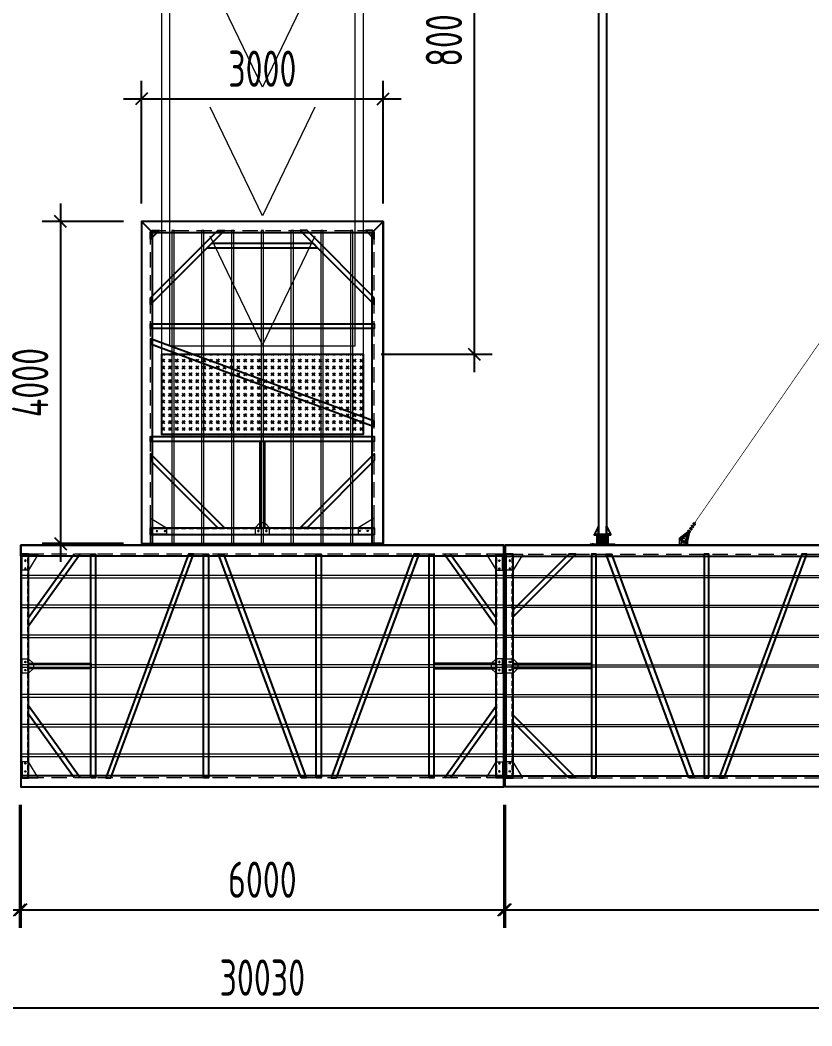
# Model space of a CAD drawing. Header units: millimetres. Extents: x 136606 to 1229059, y 82794 to 127566.
# Drawn here: x 491739 to 501569, y 101918 to 114409 of the extents above; entities that cross this region are included whole.
import ezdxf

# ---------------------------------------------------------------- set-up
doc = ezdxf.new("R2010")
doc.units = ezdxf.units.MM
for name, pattern in [('CENTER', [0.6, 0.375, -0.075, 0.075, -0.075]), ('CENTER2', [28.575, 19.05, -3.175, 3.175, -3.175]), ('HIDDEN', [9.525, 6.35, -3.175])]:
    doc.linetypes.add(name, pattern=pattern)
for name, color, linetype in [('0 @ 1', 7, 'Continuous'), ('HR-pontoon', 161, 'Continuous'), ('粗实线', 7, 'Continuous'), ('连接端梁', 130, 'Continuous'), ('铝横梁', 220, 'Continuous')]:
    doc.layers.add(name, color=color, linetype=linetype)
for name, color, linetype, lineweight in [('加强板', 140, 'Continuous', 18), ('扣板', 7, 'Continuous', 9), ('抱桩器', 1, 'Continuous', 18), ('虚线', 1, 'CENTER2', 0), ('铝龙骨', 7, 'Continuous', 9)]:
    doc.layers.add(name, color=color, linetype=linetype, lineweight=lineweight)
doc.styles.add('hztxt', font='ros1.shx', dxfattribs={"width": 0.8, "bigfont": 'hztxt.shx'})
doc.dimstyles.new('DIM-150', dxfattribs={"dimscale": 150, "dimtxt": 3, "dimasz": 1, "dimexe": 1.5, "dimexo": 1.5, "dimgap": 1, "dimtad": 1, "dimdec": 1, "dimdsep": 46, "dimtxsty": 'hztxt', "dimblk": 'OBLIQUE', "dimcen": 0, "dimdle": 1.5, "dimclrd": 9, "dimclre": 9, "dimclrt": 2, "dimadec": 1, "dimazin": 0, "dimtfac": 1, "dimtdec": 1, "dimtix": 1, "dimtmove": 2, "dimatfit": 3, "dimldrblk": 'ARCHTICK', "dimfxl": 10, "dimtolj": 1, "dimtzin": 0, "dimarcsym": 1})
pattern_1 = [(40.81217054, (-1416366.4012, -675349.6259), (-1.4525846328, 1.682112997), []), (130.81217054, (-1416366.4012, -675349.6259), (-4.5872822625, 1.9116413612), [5.55625, -3.33375])]
pattern_2 = [(40.81217054, (-1423212.2177, -670898.807), (-1.4525846328, 1.682112997), []), (130.81217054, (-1423212.2177, -670898.807), (-4.5872822625, 1.9116413612), [5.55625, -3.33375])]

# ---------------------------------------------------------------- blocks, each defined once
blk = doc.blocks.new('_Oblique')
at = {"color": 0, "linetype": 'ByBlock', "lineweight": -2}
blk.add_line((-0.5, -0.5), (0.5, 0.5), dxfattribs=at)
blk = doc.blocks.new('*D527')
at = {"color": 9, "lineweight": -2, "transparency": 16777216}
for p, q in [((493246, 112132), (493246, 113655)), ((496246, 112132), (496246, 113655)), ((493021, 113430), (496471, 113430))]:
    blk.add_line(p, q, dxfattribs=at)
at = {"layer": 'Defpoints', "color": 0, "transparency": 16777216}
for p in [(496246, 113430), (493246, 111907), (496246, 111907)]:
    blk.add_point(p, dxfattribs=at)
at = {"color": 9, "lineweight": -2, "transparency": 16777216, "xscale": 150, "yscale": 150, "zscale": 150, "rotation": 180}
blk.add_blockref('_Oblique', (493246, 113430), dxfattribs=at)
at = {"color": 9, "lineweight": -2, "transparency": 16777216, "xscale": 150, "yscale": 150, "zscale": 150}
blk.add_blockref('_Oblique', (496246, 113430), dxfattribs=at)
at = {"color": 2, "transparency": 16777216, "insert": (494746, 113805), "char_height": 450, "attachment_point": 5, "style": 'hztxt'}
blk.add_mtext('\\A1;3000', dxfattribs=at)
blk = doc.blocks.new('_ArchTick')
at = {"color": 0, "linetype": 'ByBlock', "const_width": 0.15}
blk.add_lwpolyline([(-0.5, -0.5), (0.5, 0.5)], dxfattribs=at)
blk = doc.blocks.new('*D528')
at = {"color": 9, "lineweight": -2, "transparency": 16777216}
for p, q in [((492239, 112132), (492239, 107682)), ((493021, 111907), (492014, 111907)), ((493021, 107907), (492014, 107907))]:
    blk.add_line(p, q, dxfattribs=at)
at = {"layer": 'Defpoints', "color": 0, "transparency": 16777216}
for p in [(493246, 111907), (492239, 107907), (493246, 107907)]:
    blk.add_point(p, dxfattribs=at)
at = {"color": 9, "lineweight": -2, "transparency": 16777216, "xscale": 150, "yscale": 150, "zscale": 150}
for p, rotation in [((492239, 111907), 90), ((492239, 107907), 270)]:
    blk.add_blockref('_Oblique', p, dxfattribs=dict(at, rotation=rotation))
at = {"color": 2, "transparency": 16777216, "insert": (491864, 109907), "char_height": 450, "attachment_point": 5, "rotation": 90, "style": 'hztxt'}
blk.add_mtext('\\A1;4000', dxfattribs=at)
blk = doc.blocks.new('*D550')
at = {"color": 9, "lineweight": -2, "transparency": 16777216}
for p, q in [((479731, 104662), (479731, 101918)), ((509761, 104662), (509761, 101918)), ((479506, 102143), (509986, 102143))]:
    blk.add_line(p, q, dxfattribs=at)
at = {"layer": 'Defpoints', "color": 0, "transparency": 16777216}
for p in [(479731, 104887), (509761, 104887), (509761, 102143)]:
    blk.add_point(p, dxfattribs=at)
at = {"color": 9, "lineweight": -2, "transparency": 16777216, "xscale": 150, "yscale": 150, "zscale": 150, "rotation": 180}
blk.add_blockref('_Oblique', (479731, 102143), dxfattribs=at)
at = {"color": 9, "lineweight": -2, "transparency": 16777216, "xscale": 150, "yscale": 150, "zscale": 150}
blk.add_blockref('_Oblique', (509761, 102143), dxfattribs=at)
at = {"color": 2, "transparency": 16777216, "insert": (494746, 102518), "char_height": 450, "attachment_point": 5, "style": 'hztxt'}
blk.add_mtext('\\A1;30030', dxfattribs=at)
blk = doc.blocks.new('*D551')
at = {"color": 9, "lineweight": -2, "transparency": 16777216}
for p, q in [((479731, 104662), (479731, 103134)), ((491731, 104662), (491731, 103134)), ((479506, 103359), (491956, 103359))]:
    blk.add_line(p, q, dxfattribs=at)
at = {"layer": 'Defpoints', "color": 0, "transparency": 16777216}
for p in [(479731, 104887), (491731, 104887), (491731, 103359)]:
    blk.add_point(p, dxfattribs=at)
at = {"color": 9, "lineweight": -2, "transparency": 16777216, "xscale": 150, "yscale": 150, "zscale": 150, "rotation": 180}
blk.add_blockref('_Oblique', (479731, 103359), dxfattribs=at)
at = {"color": 9, "lineweight": -2, "transparency": 16777216, "xscale": 150, "yscale": 150, "zscale": 150}
blk.add_blockref('_Oblique', (491731, 103359), dxfattribs=at)
at = {"color": 2, "transparency": 16777216, "insert": (485731, 103734), "char_height": 450, "attachment_point": 5, "style": 'hztxt'}
blk.add_mtext('\\A1;12000', dxfattribs=at)
blk = doc.blocks.new('*D552')
at = {"color": 9, "lineweight": -2, "transparency": 16777216}
for p, q in [((491746, 104662), (491746, 103134)), ((497746, 104662), (497746, 103134)), ((491521, 103359), (497971, 103359))]:
    blk.add_line(p, q, dxfattribs=at)
at = {"layer": 'Defpoints', "color": 0, "transparency": 16777216}
for p in [(491746, 104887), (497746, 104887), (497746, 103359)]:
    blk.add_point(p, dxfattribs=at)
at = {"color": 9, "lineweight": -2, "transparency": 16777216, "xscale": 150, "yscale": 150, "zscale": 150, "rotation": 180}
blk.add_blockref('_Oblique', (491746, 103359), dxfattribs=at)
at = {"color": 9, "lineweight": -2, "transparency": 16777216, "xscale": 150, "yscale": 150, "zscale": 150}
blk.add_blockref('_Oblique', (497746, 103359), dxfattribs=at)
at = {"color": 2, "transparency": 16777216, "insert": (494746, 103734), "char_height": 450, "attachment_point": 5, "style": 'hztxt'}
blk.add_mtext('\\A1;6000', dxfattribs=at)
blk = doc.blocks.new('*D553')
at = {"color": 9, "lineweight": -2, "transparency": 16777216}
for p, q in [((497761, 104662), (497761, 103134)), ((509761, 104662), (509761, 103134)), ((497536, 103359), (509986, 103359))]:
    blk.add_line(p, q, dxfattribs=at)
at = {"layer": 'Defpoints', "color": 0, "transparency": 16777216}
for p in [(497761, 104887), (509761, 104887), (509761, 103359)]:
    blk.add_point(p, dxfattribs=at)
at = {"color": 9, "lineweight": -2, "transparency": 16777216, "xscale": 150, "yscale": 150, "zscale": 150, "rotation": 180}
blk.add_blockref('_Oblique', (497761, 103359), dxfattribs=at)
at = {"color": 9, "lineweight": -2, "transparency": 16777216, "xscale": 150, "yscale": 150, "zscale": 150}
blk.add_blockref('_Oblique', (509761, 103359), dxfattribs=at)
at = {"color": 2, "transparency": 16777216, "insert": (503761, 103734), "char_height": 450, "attachment_point": 5, "style": 'hztxt'}
blk.add_mtext('\\A1;12000', dxfattribs=at)
blk = doc.blocks.new('连接加强板')
at = {"layer": '加强板'}
blk.add_lwpolyline([(-194915, -559), (-194915, -359), (-195115, -479), (-195115, -559)], close=True, dxfattribs=at)
for centre in [(-195095, -519), (-194995, -519)]:
    blk.add_circle(centre, 9, dxfattribs=at)
blk = doc.blocks.new('*U639')
at = {"layer": '加强板', "rotation": 90.00000000000001}
blk.add_blockref('连接加强板', (-459, 195015), dxfattribs=at)
blk = doc.blocks.new('*U640')
at = {"color": 0, "linetype": 'ByBlock', "lineweight": -2, "transparency": 16777216}
blk.add_blockref('*U639', (0, 0), dxfattribs=at)
blk = doc.blocks.new('*U641')
at = {"layer": '加强板', "rotation": 90.00000000000001}
blk.add_blockref('连接加强板', (-459, 195015), dxfattribs=at)
blk = doc.blocks.new('*U642')
at = {"color": 0, "linetype": 'ByBlock', "lineweight": -2, "transparency": 16777216}
blk.add_blockref('*U641', (0, 0), dxfattribs=at)
blk = doc.blocks.new('*U643')
at = {"layer": '加强板', "rotation": 90.00000000000001}
blk.add_blockref('连接加强板', (-459, 195015), dxfattribs=at)
blk = doc.blocks.new('*U626')
at = {"color": 0, "linetype": 'ByBlock', "lineweight": -2, "transparency": 16777216}
blk.add_blockref('*U643', (0, 0), dxfattribs=at)
blk = doc.blocks.new('*U627')
at = {"layer": '加强板', "rotation": 90.00000000000001}
blk.add_blockref('连接加强板', (-459, 195015), dxfattribs=at)
blk = doc.blocks.new('*U628')
at = {"color": 0, "linetype": 'ByBlock', "lineweight": -2, "transparency": 16777216}
blk.add_blockref('*U627', (0, 0), dxfattribs=at)
blk = doc.blocks.new('*U629')
at = {"layer": '加强板'}
blk.add_lwpolyline([(10, -90), (-70, -90), (-70, 90), (10, 90), (70, 30), (70, -30), (10, -90)], dxfattribs=at)
for centre in [(-30, 50), (-30, -50)]:
    blk.add_circle(centre, 9, dxfattribs=at)
blk = doc.blocks.new('*U630')
at = {"color": 0, "linetype": 'ByBlock', "lineweight": -2, "transparency": 16777216}
blk.add_blockref('*U629', (0, 0), dxfattribs=at)
blk = doc.blocks.new('*U631')
at = {"layer": '加强板'}
blk.add_lwpolyline([(10, -90), (-70, -90), (-70, 90), (10, 90), (70, 30), (70, -30), (10, -90)], dxfattribs=at)
for centre in [(-30, 50), (-30, -50)]:
    blk.add_circle(centre, 9, dxfattribs=at)
blk = doc.blocks.new('*U632')
at = {"color": 0, "linetype": 'ByBlock', "lineweight": -2, "transparency": 16777216}
blk.add_blockref('*U631', (0, 0), dxfattribs=at)
blk = doc.blocks.new('*U622')
at = {"layer": '加强板', "rotation": 90.00000000000001}
blk.add_blockref('连接加强板', (-459, 195015), dxfattribs=at)
blk = doc.blocks.new('*U623')
at = {"color": 0, "linetype": 'ByBlock', "lineweight": -2, "transparency": 16777216}
blk.add_blockref('*U622', (0, 0), dxfattribs=at)
blk = doc.blocks.new('*U624')
at = {"layer": '加强板', "rotation": 90.00000000000001}
blk.add_blockref('连接加强板', (-459, 195015), dxfattribs=at)
blk = doc.blocks.new('*U625')
at = {"color": 0, "linetype": 'ByBlock', "lineweight": -2, "transparency": 16777216}
blk.add_blockref('*U624', (0, 0), dxfattribs=at)
blk = doc.blocks.new('*U620')
at = {"layer": '加强板'}
blk.add_lwpolyline([(10, -90), (-70, -90), (-70, 90), (10, 90), (70, 30), (70, -30), (10, -90)], dxfattribs=at)
for centre in [(-30, 50), (-30, -50)]:
    blk.add_circle(centre, 9, dxfattribs=at)
blk = doc.blocks.new('*U621')
at = {"color": 0, "linetype": 'ByBlock', "lineweight": -2, "transparency": 16777216}
blk.add_blockref('*U620', (0, 0), dxfattribs=at)
blk = doc.blocks.new('*U644')
at = {"layer": '加强板', "rotation": 90.00000000000001}
blk.add_blockref('连接加强板', (-459, 195015), dxfattribs=at)
blk = doc.blocks.new('*U645')
at = {"color": 0, "linetype": 'ByBlock', "lineweight": -2, "transparency": 16777216}
blk.add_blockref('*U644', (0, 0), dxfattribs=at)
blk = doc.blocks.new('*U646')
at = {"layer": '加强板', "rotation": 90.00000000000001}
blk.add_blockref('连接加强板', (-459, 195015), dxfattribs=at)
blk = doc.blocks.new('*U647')
at = {"color": 0, "linetype": 'ByBlock', "lineweight": -2, "transparency": 16777216}
blk.add_blockref('*U646', (0, 0), dxfattribs=at)
blk = doc.blocks.new('*U648')
at = {"layer": '加强板'}
blk.add_lwpolyline([(10, -90), (-70, -90), (-70, 90), (10, 90), (70, 30), (70, -30), (10, -90)], dxfattribs=at)
for centre in [(-30, 50), (-30, -50)]:
    blk.add_circle(centre, 9, dxfattribs=at)
blk = doc.blocks.new('*U649')
at = {"color": 0, "linetype": 'ByBlock', "lineweight": -2, "transparency": 16777216}
blk.add_blockref('*U648', (0, 0), dxfattribs=at)
blk = doc.blocks.new('*U13')
at = {"layer": '抱桩器', "color": 1}
blk.add_lwpolyline([(-675, 650), (675, 0), (-675, -650)], dxfattribs=at)
blk = doc.blocks.new('*U14')
at = {"color": 0, "linetype": 'ByBlock', "lineweight": -2, "transparency": 16777216}
for p in [(0, 0), (1600, 0), (3200, 0), (4800, 0), (6400, 0)]:
    blk.add_blockref('*U13', p, dxfattribs=at)
blk = doc.blocks.new('1.5x12m')
h = blk.add_hatch()
h.set_pattern_fill('GOST_GLASS', color=1, scale=10, angle=90)
h.set_pattern_definition([(135, (6000, 500), (5e-15, 84.852814), [50, -70]), (135, (6000, 521.213), (5e-15, 84.852814), [20, -100]), (135, (5978.787, 500), (5e-15, 84.852814), [20, -100])])
h.paths.add_polyline_path([(305060, 77113), (305060, 79613), (304060, 79613), (304060, 77113)])
h = blk.add_hatch()
h.set_pattern_fill('GOST_GLASS', color=1, scale=10, angle=90)
h.set_pattern_definition([(135, (1999.7, 500), (5e-15, 84.852814), [50, -70]), (135, (1999.7, 521.213), (5e-15, 84.852814), [20, -100]), (135, (1978.487, 500), (5e-15, 84.852814), [20, -100])])
h.paths.add_polyline_path([(313060, 77113), (313060, 79613), (313560, 79613), (313560, 77113)])
at = {"color": 1}
for points in [[(305060, 77113), (305060, 79613), (304060, 79613), (304060, 77113)], [(313060, 77113), (313060, 79613), (313560, 79613), (313560, 77113)]]:
    blk.add_lwpolyline(points, close=True, dxfattribs=at)
at = {"layer": '抱桩器', "color": 1}
for points in [[(313060, 79613), (305060, 79613), (305060, 77113), (313060, 77113)], [(312960, 79513), (305160, 79513), (305160, 77213), (312960, 77213)]]:
    blk.add_lwpolyline(points, close=True, dxfattribs=at)
at = {"extrusion": (0, 0, -1), "zscale": -1}
blk.add_blockref('*U14', (-312251, 78363), dxfattribs=at)
blk = doc.blocks.new('*D1554')
at = {"color": 9, "lineweight": -2, "transparency": 16777216}
for p, q in [((497376, 118486), (497376, 110036)), ((496221, 118261), (497601, 118261)), ((496221, 110261), (497601, 110261))]:
    blk.add_line(p, q, dxfattribs=at)
at = {"layer": 'Defpoints', "color": 0, "transparency": 16777216}
for p in [(495996, 118261), (495996, 110261), (497376, 110261)]:
    blk.add_point(p, dxfattribs=at)
at = {"color": 9, "lineweight": -2, "transparency": 16777216, "xscale": 150, "yscale": 150, "zscale": 150}
for p, rotation in [((497376, 118261), 90), ((497376, 110261), 270)]:
    blk.add_blockref('_Oblique', p, dxfattribs=dict(at, rotation=rotation))
at = {"color": 2, "transparency": 16777216, "insert": (497001, 114261), "char_height": 450, "attachment_point": 5, "rotation": 90, "style": 'hztxt'}
blk.add_mtext('\\A1;8000', dxfattribs=at)
blk = doc.blocks.new('支座')
at = {"layer": '扣板', "color": 7}
blk.add_line((13512, 4747, 0), (13512, 5047, 0), dxfattribs=at)
at = {"layer": '扣板', "color": 7, "elevation": 0}
for points in [[(13512, 4747), (13512, 5047), (13520, 5047), (13520, 4747)], [(13600, 4947), (13620, 4927), (13620, 4867), (13600, 4847), (13520, 4847), (13520, 4947)], [(13560, 4932), (13520, 4932), (13520, 4922), (13560, 4922)], [(13560, 4862), (13520, 4862), (13520, 4872), (13560, 4872)]]:
    blk.add_lwpolyline(points, close=True, dxfattribs=at)
at = {"layer": '扣板', "color": 7}
blk.add_circle((13575, 4897, 0), 25, dxfattribs=at)
blk = doc.blocks.new('*U1533')
h = blk.add_hatch()
h.set_pattern_fill('ANSI35', color=4, angle=180)
h.set_pattern_definition([(225, (43212.285, 45564.743), (4.49012806, -4.49012806), []), (225, (43207.795, 45564.743), (4.49012806, -4.49012806), [7.9375, -1.5875, 0, -1.5875])])
h.paths.add_polyline_path([(24, -89), (36, -89), (36, -67), (24, -67)])
h.paths.add_polyline_path([(24, -31), (36, -31), (36, 11), (24, 11)])
h.paths.add_polyline_path([(-100, 11), (100, 11), (100, 21), (-100, 21)])
h.paths.add_polyline_path([(-36, -31), (-24, -31), (-24, 11), (-36, 11)])
h.paths.add_polyline_path([(-36, -89), (-24, -89), (-24, -67), (-36, -67)])
h = blk.add_hatch()
h.set_pattern_fill('ANSI35', color=4, angle=180)
h.set_pattern_definition([(225, (-344287.005, -129412.7357), (4.49012806, -4.49012806), []), (225, (-344291.495, -129412.7357), (4.49012806, -4.49012806), [7.9375, -1.5875, 0, -1.5875])])
h.paths.add_polyline_path([(-129, -116), (-150, -116), (-150, -104), (-129, -104)])
h.paths.add_polyline_path([(111, -116), (-111, -116), (-111, -104), (111, -104)])
h.paths.add_polyline_path([(150, -116), (129, -116), (129, -104), (150, -104)])
h.paths.add_polyline_path([(66, -104), (54, -104), (54, -67), (66, -67)])
h.paths.add_polyline_path([(66, -31), (54, -31), (54, -4), (66, -4)])
h.paths.add_polyline_path([(6, -31), (-6, -31), (-6, -4), (6, -4)])
h.paths.add_polyline_path([(6, -104), (-6, -104), (-6, -67), (6, -67)])
h.paths.add_polyline_path([(-54, -104), (-66, -104), (-66, -67), (-54, -67)])
h.paths.add_polyline_path([(-54, -31), (-66, -31), (-66, -4), (-54, -4)])
at = {"color": 4}
for points in [[(100, 11), (-100, 11), (-100, 21), (100, 21), (100, 11)], [(-36, -89), (-36, 11), (-24, 11), (-24, -89), (-36, -89)], [(24, -89), (24, 11), (36, 11), (36, -89), (24, -89)], [(150, -116), (-150, -116), (-150, -104), (150, -104), (150, -116)], [(-66, -104), (-66, -4), (-54, -4), (-54, -104), (-66, -104)], [(-6, -104), (-6, -4), (6, -4), (6, -104), (-6, -104)], [(54, -104), (54, -4), (66, -4), (66, -104), (54, -104)]]:
    blk.add_lwpolyline(points, dxfattribs=at)
at = {"layer": 'Defpoints', "color": 4}
for points in [[(-100, 21), (-50, 21), (-50, 121), (-100, 21)], [(100, 21), (50, 21), (50, 121), (100, 21)]]:
    blk.add_lwpolyline(points, dxfattribs=at)
at = {"layer": 'Defpoints', "color": 4, "linetype": 'CENTER', "ltscale": 2}
for points in [[(-129, -116), (-111, -116), (-111, -104), (-129, -104)], [(-66, -31), (-54, -31), (-54, -67), (-66, -67)], [(-36, -31), (-24, -31), (-24, -67), (-36, -67)], [(-6, -31), (6, -31), (6, -67), (-6, -67)], [(24, -31), (36, -31), (36, -67), (24, -67)], [(54, -31), (66, -31), (66, -67), (54, -67)], [(129, -116), (111, -116), (111, -104), (129, -104)]]:
    blk.add_lwpolyline(points, close=True, dxfattribs=at)
for points in [[(-120, -99), (-120, -111), (-120, -121)], [(-66, -49), (66, -49)], [(-66, -49), (66, -49)], [(120, -99), (120, -111), (120, -121)]]:
    blk.add_lwpolyline(points, dxfattribs=at)
blk = doc.blocks.new('*U1530')
at = {"layer": '粗实线', "color": 0, "linetype": 'ByBlock', "lineweight": -2, "transparency": 16777216}
blk.add_blockref('*U1533', (0, 0), dxfattribs=at)
blk = doc.blocks.new('*U10')
at = {"color": 7, "linetype": 'Continuous', "lineweight": 15}
for p, q in [((-9, 9), (-10, 8)), ((-10, 8), (-10, 1)), ((-10, 1), (-9, 0)), ((-9, 9), (9, 9)), ((-9, 0), (9, 0)), ((-5, 8), (-5, 1)), ((5, 8), (5, 1)), ((10, 8), (9, 9)), ((9, 0), (10, 1)), ((10, 8), (10, 1))]:
    blk.add_line(p, q, dxfattribs=at)
for centre, start, end in [((0, -8), 72.4233, 107.5767), ((0, 17), 252.4233, 287.5767)]:
    blk.add_arc(centre, 17.2, start, end, dxfattribs=at)
for points, knots in [([(-10, 8), (-10, 9), (-9, 9), (-8, 9), (-7, 9), (-6, 9), (-6, 9), (-5, 8)], [0, 0, 0, 0, 0.264534, 0.399289, 0.53507, 0.765405, 1, 1, 1, 1]), ([(-5, 1), (-6, 1), (-6, 0), (-7, 0), (-8, 0), (-9, 0), (-10, 1), (-10, 1)], [0, 0, 0, 0, 0.264534, 0.399289, 0.53507, 0.765405, 1, 1, 1, 1]), ([(5, 8), (6, 9), (6, 9), (7, 9), (8, 9), (9, 9), (10, 9), (10, 8)], [0, 0, 0, 0, 0.264536, 0.399814, 0.535067, 0.765403, 1, 1, 1, 1]), ([(10, 1), (10, 1), (9, 0), (8, 0), (7, 0), (6, 0), (6, 1), (5, 1)], [0, 0, 0, 0, 0.264536, 0.399814, 0.535067, 0.765403, 1, 1, 1, 1])]:
    blk.add_open_spline(points, degree=3, knots=knots, dxfattribs=at)
blk = doc.blocks.new('A$C72EA2C7E')
blk.add_line((-8, -6), (8, -6))
at = {"color": 7, "linetype": 'Continuous', "lineweight": 15}
for p, q in [((-5, -40), (-5, -6)), ((-4, -41), (-5, -40)), ((5, -40), (-5, -40)), ((-4, -41), (5, -41)), ((5, -6), (5, -40)), ((5, -40), (5, -41))]:
    blk.add_line(p, q, dxfattribs=at)
at = {"color": 7, "linetype": 'Continuous', "lineweight": 0}
for p, q in [((-4, -41), (-4, -6)), ((5, -41), (5, -6))]:
    blk.add_line(p, q, dxfattribs=at)
blk.add_arc((0, -8), 8, 17.4862, 162.5138)
at = {"extrusion": (0, 0, -1), "xscale": 0.9999974999999999, "yscale": 0.9999974999999999, "zscale": -0.9999974999999999}
blk.add_blockref('*U10', (0, -39), dxfattribs=at)
blk = doc.blocks.new('*U1535')
h = blk.add_hatch(color=1)
h.dxf.hatch_style = 1
h.paths.add_polyline_path([(3975, 5721), (4049, 5780, 1.447528), (3984, 5821), (3963, 5729)])
h.paths.add_polyline_path([(3977, 5736), (3976, 5737), (3980, 5753), (3976, 5754), (3992, 5820, -1.452111), (4045, 5786), (3992, 5744), (3990, 5747)], flags=16)
h = blk.add_hatch()
h.set_pattern_fill('ANSI38', color=253, scale=0.7, angle=-4.1878)
h.set_pattern_definition(pattern_2)
h.paths.add_polyline_path([(3988, 5750), (3992, 5744), (4045, 5786, 1.452111), (3992, 5820), (3976, 5754), (3980, 5753), (3983, 5753), (3998, 5818, -1.452111), (4041, 5791)])
h = blk.add_hatch(color=1)
h.dxf.hatch_style = 1
h.paths.add_polyline_path([(-3963, -5729), (-3985, -5823, -1.406258), (-4049, -5780), (-3975, -5721)])
h.paths.add_polyline_path([(-3990, -5747), (-3992, -5744), (-4045, -5786, 1.406258), (-3992, -5822), (-3976, -5754), (-3976, -5736)], flags=16)
h = blk.add_hatch()
h.set_pattern_fill('ANSI38', color=253, scale=0.7, angle=-4.1878)
h.set_pattern_definition(pattern_1)
h.paths.add_polyline_path([(-3983, -5753), (-3976, -5754), (-3992, -5820, -1.452111), (-4045, -5786), (-3992, -5744), (-3990, -5747), (-3988, -5750), (-4041, -5791, 1.452111), (-3998, -5818)])
blk.add_line((3968, 5732), (3972, 5723))
at = {"color": 1}
for points in [[(3975, 5721), (4049, 5780, 1.447528), (3984, 5821), (3963, 5729)], [(3980, 5753), (3976, 5737), (3977, 5736), (3990, 5747), (3992, 5744), (4045, 5786, 1.452111), (3992, 5820), (3976, 5754)], [(-3963, -5729), (-3984, -5821, -1.447528), (-4049, -5780), (-3975, -5721)], [(-3990, -5747), (-3977, -5736), (-3976, -5737), (-3980, -5753), (-3976, -5754), (-3992, -5820, -1.452111), (-4045, -5786), (-3992, -5744)]]:
    blk.add_lwpolyline(points, format="xyb", close=True, dxfattribs=at)
for points in [[(3972, 5723), (4047, 5783, 1.449849), (3988, 5820), (3968, 5732)], [(3992, 5744), (4045, 5786, 1.452111), (3992, 5820), (3976, 5754)], [(3992, 5744), (4045, 5786, 1.452111), (3992, 5820), (3976, 5754)], [(-3967, -5727), (-3988, -5820, -1.449849), (-4047, -5783), (-3976, -5727)], [(-3976, -5754), (-3992, -5820, -1.452111), (-4045, -5786), (-3992, -5744)], [(-3976, -5754), (-3992, -5820, -1.452111), (-4045, -5786), (-3992, -5744)]]:
    blk.add_lwpolyline(points, format="xyb")
for points in [[(3983, 5753), (3998, 5818, -1.452111), (4041, 5791), (3988, 5750), (3992, 5744), (4045, 5786, 1.452111), (3992, 5820), (3976, 5754)], [(-3988, -5750), (-4041, -5791, 1.452111), (-3998, -5818), (-3983, -5753), (-3976, -5754), (-3992, -5820, -1.452111), (-4045, -5786), (-3992, -5744)]]:
    blk.add_lwpolyline(points, format="xyb", close=True)
at = {"color": 252}
for points in [[(3983, 5753), (3998, 5818, -1.452111), (4041, 5791), (3988, 5750), (3992, 5744), (4045, 5786, 1.452111), (3992, 5820), (3976, 5754)], [(-3988, -5750), (-4041, -5791, 1.452111), (-3998, -5818), (-3983, -5753), (-3976, -5754), (-3992, -5820, -1.452111), (-4045, -5786), (-3992, -5744)]]:
    blk.add_lwpolyline(points, format="xyb", close=True, dxfattribs=at)
at = {"color": 1, "const_width": 8.4}
for points in [[(3969, 5733), (-3982, -5736)], [(3976, 5730), (3885, 5598)], [(-3975, -5740), (-3878, -5601)]]:
    blk.add_lwpolyline(points, dxfattribs=at)
at = {"xscale": 0.6999999999999998, "yscale": 0.6999999999999998, "zscale": 0.6999999999999998, "rotation": 235.3226931625287}
for p in [(3910, 5620), (3932, 5651), (3952, 5681), (3973, 5711), (-3889, -5631), (-3952, -5722), (-3930, -5691), (-3910, -5661)]:
    blk.add_blockref('A$C72EA2C7E', p, dxfattribs=at)
blk = doc.blocks.new('*U1536')
at = {"color": 0, "linetype": 'ByBlock', "lineweight": -2, "transparency": 16777216}
blk.add_blockref('*U1535', (0, 0), dxfattribs=at)
blk = doc.blocks.new('*U1529')
h = blk.add_hatch(color=1)
h.dxf.hatch_style = 1
h.paths.add_polyline_path([(3975, 5721), (4049, 5780, 1.447528), (3984, 5821), (3963, 5729)])
h.paths.add_polyline_path([(3977, 5736), (3976, 5737), (3980, 5753), (3976, 5754), (3992, 5820, -1.452111), (4045, 5786), (3992, 5744), (3990, 5747)], flags=16)
h = blk.add_hatch()
h.set_pattern_fill('ANSI38', color=253, scale=0.7, angle=-4.1878)
h.set_pattern_definition(pattern_2)
h.paths.add_polyline_path([(3988, 5750), (3992, 5744), (4045, 5786, 1.452111), (3992, 5820), (3976, 5754), (3980, 5753), (3983, 5753), (3998, 5818, -1.452111), (4041, 5791)])
h = blk.add_hatch(color=1)
h.dxf.hatch_style = 1
h.paths.add_polyline_path([(-3963, -5729), (-3985, -5823, -1.406258), (-4049, -5780), (-3975, -5721)])
h.paths.add_polyline_path([(-3990, -5747), (-3992, -5744), (-4045, -5786, 1.406258), (-3992, -5822), (-3976, -5754), (-3976, -5736)], flags=16)
h = blk.add_hatch()
h.set_pattern_fill('ANSI38', color=253, scale=0.7, angle=-4.1878)
h.set_pattern_definition(pattern_1)
h.paths.add_polyline_path([(-3983, -5753), (-3976, -5754), (-3992, -5820, -1.452111), (-4045, -5786), (-3992, -5744), (-3990, -5747), (-3988, -5750), (-4041, -5791, 1.452111), (-3998, -5818)])
blk.add_line((3968, 5732), (3972, 5723))
at = {"color": 1}
for points in [[(3975, 5721), (4049, 5780, 1.447528), (3984, 5821), (3963, 5729)], [(3980, 5753), (3976, 5737), (3977, 5736), (3990, 5747), (3992, 5744), (4045, 5786, 1.452111), (3992, 5820), (3976, 5754)], [(-3963, -5729), (-3984, -5821, -1.447528), (-4049, -5780), (-3975, -5721)], [(-3990, -5747), (-3977, -5736), (-3976, -5737), (-3980, -5753), (-3976, -5754), (-3992, -5820, -1.452111), (-4045, -5786), (-3992, -5744)]]:
    blk.add_lwpolyline(points, format="xyb", close=True, dxfattribs=at)
for points in [[(3972, 5723), (4047, 5783, 1.449849), (3988, 5820), (3968, 5732)], [(3992, 5744), (4045, 5786, 1.452111), (3992, 5820), (3976, 5754)], [(3992, 5744), (4045, 5786, 1.452111), (3992, 5820), (3976, 5754)], [(-3967, -5727), (-3988, -5820, -1.449849), (-4047, -5783), (-3976, -5727)], [(-3976, -5754), (-3992, -5820, -1.452111), (-4045, -5786), (-3992, -5744)], [(-3976, -5754), (-3992, -5820, -1.452111), (-4045, -5786), (-3992, -5744)]]:
    blk.add_lwpolyline(points, format="xyb")
for points in [[(3983, 5753), (3998, 5818, -1.452111), (4041, 5791), (3988, 5750), (3992, 5744), (4045, 5786, 1.452111), (3992, 5820), (3976, 5754)], [(-3988, -5750), (-4041, -5791, 1.452111), (-3998, -5818), (-3983, -5753), (-3976, -5754), (-3992, -5820, -1.452111), (-4045, -5786), (-3992, -5744)]]:
    blk.add_lwpolyline(points, format="xyb", close=True)
at = {"color": 252}
for points in [[(3983, 5753), (3998, 5818, -1.452111), (4041, 5791), (3988, 5750), (3992, 5744), (4045, 5786, 1.452111), (3992, 5820), (3976, 5754)], [(-3988, -5750), (-4041, -5791, 1.452111), (-3998, -5818), (-3983, -5753), (-3976, -5754), (-3992, -5820, -1.452111), (-4045, -5786), (-3992, -5744)]]:
    blk.add_lwpolyline(points, format="xyb", close=True, dxfattribs=at)
at = {"color": 1, "const_width": 8.4}
for points in [[(3969, 5733), (-3982, -5736)], [(3976, 5730), (3885, 5598)], [(-3975, -5740), (-3878, -5601)]]:
    blk.add_lwpolyline(points, dxfattribs=at)
at = {"xscale": 0.6999999999999998, "yscale": 0.6999999999999998, "zscale": 0.6999999999999998, "rotation": 235.3226931625287}
for p in [(3910, 5620), (3932, 5651), (3952, 5681), (3973, 5711), (-3889, -5631), (-3952, -5722), (-3930, -5691), (-3910, -5661)]:
    blk.add_blockref('A$C72EA2C7E', p, dxfattribs=at)
blk = doc.blocks.new('*U1534')
at = {"color": 0, "linetype": 'ByBlock', "lineweight": -2, "transparency": 16777216}
blk.add_blockref('*U1529', (0, 0), dxfattribs=at)
blk = doc.blocks.new('*U1525')
at = {"layer": '粗实线', "color": 4}
for points in [[(-5050, 5601), (-5050, -5899)], [(-4950, 5601), (-4950, -5899)]]:
    blk.add_lwpolyline(points, dxfattribs=at)
at = {"xscale": -1}
blk.add_blockref('*U1534', (-26, -149), dxfattribs=at)
blk.add_blockref('*U1536', (38, -147))
at = {"layer": '0 @ 1', "rotation": 89.99999970068562}
blk.add_blockref('支座', (902, -19547, 0), dxfattribs=at)
at = {"layer": '粗实线', "color": 4, "rotation": 359.9999997006856}
blk.add_blockref('*U1530', (-5000, -5920), dxfattribs=at)
blk = doc.blocks.new('*U1526')
at = {"color": 0, "linetype": 'ByBlock', "lineweight": -2, "transparency": 16777216}
blk.add_blockref('*U1525', (0, 0), dxfattribs=at)

msp = doc.modelspace()

# ---------------------------------------------------------------- linework, layer by layer
at = {"color": 3, "elevation": -0.0005}
for points in [[(493246.3026, 107907.2046), (493382.3026, 107907.2046), (493382.3026, 111771.2046), (493246.3026, 111907.2046), (493246.3026, 107907.2046)], [(496246.3026, 107907.2046), (496110.3026, 107907.2046), (496110.3026, 111771.2046), (496246.3026, 111907.2046), (496246.3026, 107907.2046)]]:
    msp.add_lwpolyline(points, dxfattribs=at)
at = {"color": 3}
for points in [[(493246.3026, 111907.2046), (493382.3026, 111771.2046), (496110.3026, 111771.2046), (496246.3026, 111907.2046), (493246.3026, 111907.2046)], [(497746.3026, 107887.2046), (497746.3026, 107751.2046), (491746.3026, 107751.2046), (491746.3026, 107887.2046), (497746.3026, 107887.2046)], [(497761.3026, 107887.2047), (497761.3026, 107751.2047), (509625.3026, 107751.2047), (509761.3026, 107887.2047), (497761.3026, 107887.2047)], [(497746.3026, 104887.2046), (497746.3026, 105023.2046), (491746.3026, 105023.2046), (491746.3026, 104887.2046), (497746.3026, 104887.2046)], [(497761.3026, 104887.2047), (497761.3026, 105023.2047), (509625.3026, 105023.2047), (509761.3026, 104887.2047), (497761.3026, 104887.2047)]]:
    msp.add_lwpolyline(points, dxfattribs=at)
at = {"layer": 'HR-pontoon'}
for points in [[(493246.3026, 107907.2046), (496246.3026, 107907.2046), (496246.3026, 111907.2046), (493246.3026, 111907.2046)], [(491746.3026, 107887.2046), (491746.3026, 104887.2046), (497746.3026, 104887.2046), (497746.3026, 107887.2046)], [(509761.3026, 107887.2047), (509761.3026, 104887.2047), (497761.3026, 104887.2046), (497761.3026, 107887.2046)]]:
    msp.add_lwpolyline(points, close=True, dxfattribs=at)
at = {"layer": '虚线', "color": 1, "linetype": 'HIDDEN', "ltscale": 30}
for p, q in [((493357.3026, 107907.2046, -0.0005), (493357.3026, 111796.2046, -0.0005)), ((493357.3026, 111796.2046), (496135.3026, 111796.2046)), ((496135.3026, 107907.2046, -0.0005), (496135.3026, 111796.2046, -0.0005)), ((497746.3026, 107776.2046), (491746.3026, 107776.2046)), ((497761.3026, 107776.2047), (509650.3026, 107776.2047)), ((497746.3026, 104998.2046), (491746.3026, 104998.2046)), ((497761.3026, 104998.2047), (509650.3026, 104998.2047))]:
    msp.add_line(p, q, dxfattribs=at)
at = {"layer": '虚线', "color": 1, "linetype": 'HIDDEN', "ltscale": 10}
for p, q in [((493357.3026, 108096.2046), (496135.3026, 108096.2046, -0.0005)), ((491834.8026, 104998.2046, 0.0005), (491834.8026, 107776.2046)), ((497657.8026, 104998.2046, 0.0005), (497657.8026, 107776.2046)), ((497849.8026, 104998.2047, 0.0005), (497849.8026, 107776.2047))]:
    msp.add_line(p, q, dxfattribs=at)
at = {"layer": '连接端梁', "color": 6, "elevation": -0.0005}
msp.add_lwpolyline([(496135.3026, 108015.2046), (493357.3026, 108015.2046), (493357.3026, 108105.2046), (496135.3026, 108105.2046)], close=True, dxfattribs=at)
at = {"layer": '连接端梁', "color": 6}
for points in [[(491753.8026, 107776.2046), (491753.8026, 104998.2046), (491843.8026, 104998.2046), (491843.8026, 107776.2046)], [(497738.8026, 107776.2046), (497738.8026, 104998.2046), (497648.8026, 104998.2046), (497648.8026, 107776.2046)], [(497768.8026, 107776.2047), (497768.8026, 104998.2047), (497858.8026, 104998.2047), (497858.8026, 107776.2047)]]:
    msp.add_lwpolyline(points, close=True, dxfattribs=at)
at = {"layer": '铝横梁', "color": 243}
for points in [[(493357.3026, 111774.9914), (493378.5158, 111796.2046), (493463.3686, 111796.2046), (493357.3026, 111690.1386)], [(496135.3026, 111774.9914), (496114.0894, 111796.2046), (496029.2366, 111796.2046), (496135.3026, 111690.1386)], [(498551.7672, 107776.2047), (497858.8026, 107083.24), (497858.8026, 106998.3872), (498636.6201, 107776.2047)], [(492616.3026, 106357.2046), (491843.8026, 106357.2046), (491843.8026, 106417.2046), (492616.3026, 106417.2046)], [(496876.3026, 106357.2046), (497648.8026, 106357.2046), (497648.8026, 106417.2046), (496876.3026, 106417.2046)], [(498831.3026, 106357.2047), (497858.8026, 106357.2047), (497858.8026, 106417.2047), (498831.3026, 106417.2047)], [(498551.7672, 104998.2047), (497858.8026, 105691.1693), (497858.8026, 105776.0222), (498636.6201, 104998.2047)]]:
    msp.add_lwpolyline(points, close=True, dxfattribs=at)
for points, elevation in [([(493357.3026, 110961.8186), (494191.6886, 111796.2046), (494276.5414, 111796.2046), (493357.3026, 110876.9658)], -0.0005), ([(496135.3026, 110961.8186), (495300.9166, 111796.2046), (495216.0638, 111796.2046), (496135.3026, 110876.9658)], -0.0005), ([(494117.5414, 111637.2046), (495375.0638, 111637.2046), (495435.0638, 111577.2046), (494057.5414, 111577.2046)], -0.001), ([(493357.3026, 110637.2046), (496135.3026, 110637.2046), (496135.3026, 110577.2046), (493357.3026, 110577.2046)], -0.001), ([(493357.3026, 110388.243), (496135.3026, 109362.205), (496135.3026, 109426.1666), (493357.3026, 110452.2046)], -0.001), ([(493357.3026, 109237.2046), (496135.3026, 109237.2046), (496135.3026, 109177.2046), (493357.3026, 109177.2046)], -0.001), ([(494716.3026, 109177.2046), (494716.3026, 108105.2046), (494776.3026, 108105.2046), (494776.3026, 109177.2046)], -0.0005), ([(493357.3026, 108939.5906), (494191.6886, 108105.2046), (494276.5414, 108105.2046), (493357.3026, 109024.4434)], -0.0005), ([(496135.3026, 108939.5906), (495300.9166, 108105.2046), (495216.0638, 108105.2046), (496135.3026, 109024.4434)], -0.0005), ([(492616.3026, 104998.2046), (492616.3026, 107776.2046), (492676.3026, 107776.2046), (492676.3026, 104998.2046)], -0.0005), ([(492865.2642, 104998.2046), (493891.3022, 107776.2046), (493827.3406, 107776.2046), (492801.3026, 104998.2046)], -0.0005), ([(494016.3026, 104998.2046), (494016.3026, 107776.2046), (494076.3026, 107776.2046), (494076.3026, 104998.2046)], -0.0005), ([(495227.341, 104998.2046), (494201.3031, 107776.2046), (494265.2647, 107776.2046), (495291.3026, 104998.2046)], -0.0005), ([(495416.3026, 104998.2046), (495416.3026, 107776.2046), (495476.3026, 107776.2046), (495476.3026, 104998.2046)], -0.0005), ([(495665.2642, 104998.2046), (496691.3022, 107776.2046), (496627.3406, 107776.2046), (495601.3026, 104998.2046)], -0.0005), ([(496816.3026, 104998.2046), (496816.3026, 107776.2046), (496876.3026, 107776.2046), (496876.3026, 104998.2046)], -0.0005), ([(498891.3026, 104998.2047), (498891.3026, 107776.2047), (498831.3026, 107776.2047), (498831.3026, 104998.2047)], -0.0005), ([(500042.341, 104998.2047), (499016.303, 107776.2047), (499080.2646, 107776.2047), (500106.3026, 104998.2047)], -0.0005), ([(500291.3026, 104998.2047), (500291.3026, 107776.2047), (500231.3026, 107776.2047), (500231.3026, 104998.2047)], -0.0005), ([(500480.2642, 104998.2047), (501506.3022, 107776.2047), (501442.3406, 107776.2047), (500416.3026, 104998.2047)], -0.0005)]:
    msp.add_lwpolyline(points, close=True, dxfattribs=dict(at, elevation=elevation))
for points in [[(492485.6166, 107776.2046), (491843.8026, 106882.8963)], [(492411.7362, 107776.2046), (491843.8026, 106985.7266)], [(497006.9886, 107776.2046), (497648.8026, 106882.8963)], [(497080.869, 107776.2046), (497648.8026, 106985.7266)], [(492485.6166, 104998.2046), (491843.8026, 105891.513)], [(497006.9886, 104998.2046), (497648.8026, 105891.513)], [(492411.7362, 104998.2046), (491843.8026, 105788.6827)], [(497080.869, 104998.2046), (497648.8026, 105788.6827)]]:
    msp.add_lwpolyline(points, dxfattribs=at)
at = {"layer": '铝龙骨', "color": 0, "elevation": -0.0005}
for points in [[(493621.3026, 111796.2046), (493651.3026, 111796.2046), (493621.3026, 111796.2046), (493621.3026, 107908.2046), (493651.3026, 107908.2046), (493651.3026, 111796.2046)], [(493991.3026, 111796.2046), (494021.3026, 111796.2046), (493991.3026, 111796.2046), (493991.3026, 107908.2046), (494021.3026, 107908.2046), (494021.3026, 111796.2046)], [(494361.3026, 111796.2046), (494391.3026, 111796.2046), (494361.3026, 111796.2046), (494361.3026, 107908.2046), (494391.3026, 107908.2046), (494391.3026, 111796.2046)], [(494731.3026, 111796.2046), (494761.3026, 111796.2046), (494731.3026, 111796.2046), (494731.3026, 107908.2046), (494761.3026, 107908.2046), (494761.3026, 111796.2046)], [(495101.3026, 111796.2046), (495131.3026, 111796.2046), (495101.3026, 111796.2046), (495101.3026, 107908.2046), (495131.3026, 107908.2046), (495131.3026, 111796.2046)], [(495471.3026, 111796.2046), (495501.3026, 111796.2046), (495471.3026, 111796.2046), (495471.3026, 107908.2046), (495501.3026, 107908.2046), (495501.3026, 111796.2046)], [(495841.3026, 111796.2046), (495871.3026, 111796.2046), (495841.3026, 111796.2046), (495841.3026, 107908.2046), (495871.3026, 107908.2046), (495871.3026, 111796.2046)]]:
    msp.add_lwpolyline(points, dxfattribs=at)
at = {"layer": '铝龙骨', "color": 0}
for points in [[(491746.3026, 107482.2046), (491746.3026, 107512.2046), (491746.3026, 107482.2046), (497745.3026, 107482.2046), (497745.3026, 107512.2046), (491746.3026, 107512.2046)], [(509650.3026, 107482.2047), (509650.3026, 107512.2047), (509650.3026, 107482.2047), (497762.3026, 107482.2047), (497762.3026, 107512.2047), (509650.3026, 107512.2047)], [(491746.3026, 107112.2046), (491746.3026, 107142.2046), (491746.3026, 107112.2046), (497745.3026, 107112.2046), (497745.3026, 107142.2046), (491746.3026, 107142.2046)], [(509650.3026, 107112.2047), (509650.3026, 107142.2047), (509650.3026, 107112.2047), (497762.3026, 107112.2047), (497762.3026, 107142.2047), (509650.3026, 107142.2047)], [(491746.3026, 106742.2046), (491746.3026, 106772.2046), (491746.3026, 106742.2046), (497745.3026, 106742.2046), (497745.3026, 106772.2046), (491746.3026, 106772.2046)], [(509650.3026, 106742.2047), (509650.3026, 106772.2047), (509650.3026, 106742.2047), (497762.3026, 106742.2047), (497762.3026, 106772.2047), (509650.3026, 106772.2047)], [(491746.3026, 106372.2046), (491746.3026, 106402.2046), (491746.3026, 106372.2046), (497745.3026, 106372.2046), (497745.3026, 106402.2046), (491746.3026, 106402.2046)], [(509650.3026, 106372.2047), (509650.3026, 106402.2047), (509650.3026, 106372.2047), (497762.3026, 106372.2047), (497762.3026, 106402.2047), (509650.3026, 106402.2047)], [(491746.3026, 106002.2046), (491746.3026, 106032.2046), (491746.3026, 106002.2046), (497745.3026, 106002.2046), (497745.3026, 106032.2046), (491746.3026, 106032.2046)], [(509650.3026, 106002.2047), (509650.3026, 106032.2047), (509650.3026, 106002.2047), (497762.3026, 106002.2047), (497762.3026, 106032.2047), (509650.3026, 106032.2047)], [(491746.3026, 105632.2046), (491746.3026, 105662.2046), (491746.3026, 105632.2046), (497745.3026, 105632.2046), (497745.3026, 105662.2046), (491746.3026, 105662.2046)], [(509650.3026, 105632.2047), (509650.3026, 105662.2047), (509650.3026, 105632.2047), (497762.3026, 105632.2047), (497762.3026, 105662.2047), (509650.3026, 105662.2047)], [(491746.3026, 105262.2046), (491746.3026, 105292.2046), (491746.3026, 105262.2046), (497745.3026, 105262.2046), (497745.3026, 105292.2046), (491746.3026, 105292.2046)], [(509650.3026, 105262.2047), (509650.3026, 105292.2047), (509650.3026, 105262.2047), (497762.3026, 105262.2047), (497762.3026, 105292.2047), (509650.3026, 105292.2047)]]:
    msp.add_lwpolyline(points, dxfattribs=at)

# ---------------------------------------------------------------- block references
for name, p in [('*U1526', (503970.1748, 113922.7138)), ('*U640', (497628.8026, 107676.2046)), ('*U630', (491833.8026, 106387.2046)), ('*U649', (497848.8026, 106387.2047))]:
    msp.add_blockref(name, p)
at = {"xscale": -1}
for name, p, rotation in [('1.5x12m', (416383.3722, -194799.0849), 270), ('*U625', (493457.3026, 108125.2046, -0.0005), 90), ('*U621', (494746.3026, 108095.2046, -0.0005), 270), ('*U642', (497628.8026, 105098.2046), 180)]:
    msp.add_blockref(name, p, dxfattribs=dict(at, rotation=rotation))
for name, p, rotation in [('*U623', (496035.3026, 108125.2046, -0.0005), 270), ('*U628', (491863.8026, 105098.2046), 180), ('*U647', (497878.8026, 105098.2047), 180)]:
    msp.add_blockref(name, p, dxfattribs=dict(rotation=rotation))
for name, p in [('*U626', (491863.8026, 107676.2046)), ('*U645', (497878.8026, 107676.2047)), ('*U632', (497658.8026, 106387.2046))]:
    msp.add_blockref(name, p, dxfattribs=at)

# ---------------------------------------------------------------- dimensions: what is measured, and where the dimension line sits
for base, p1, p2, picture, middle in [((497375.5592, 110261.1806), (495996.2775, 118261.213), (495996.2775, 110261.1806), '*D1554', (497000.5592, 114261.1968)), ((492239.0091, 107907.2046), (493246.3026, 111907.2046), (493246.3026, 107907.2046), '*D528', (491864.0091, 109907.2046))]:
    dim = msp.add_linear_dim(base=base, p1=p1, p2=p2, angle=90, dimstyle='DIM-150')
    dim.commit()
    dim.dimension.update_dxf_attribs({"geometry": picture, "text_midpoint": middle})
for base, p1, p2, picture, middle in [((496246.3026, 113429.6384), (493246.3026, 111907.2046), (496246.3026, 111907.2046), '*D527', (494746.3026, 113804.6384)), ((509761.3034, 102143.2924), (479731.3018, 104887.2039), (509761.3034, 104887.2039), '*D550', (494746.3026, 102518.2924)), ((491731.3026, 103358.8063), (479731.3026, 104887.2047), (491731.3026, 104887.2046), '*D551', (485731.3026, 103733.8063)), ((497746.3026, 103359.0146), (491746.3026, 104887.2046), (497746.3026, 104887.2046), '*D552', (494746.3026, 103734.0146)), ((509761.3034, 103359.0146), (497761.3026, 104887.2046), (509761.3034, 104887.2039), '*D553', (503761.303, 103734.0146))]:
    dim = msp.add_linear_dim(base=base, p1=p1, p2=p2, dimstyle='DIM-150')
    dim.commit()
    dim.dimension.update_dxf_attribs({"geometry": picture, "text_midpoint": middle})

doc.saveas('drawing.dxf')
